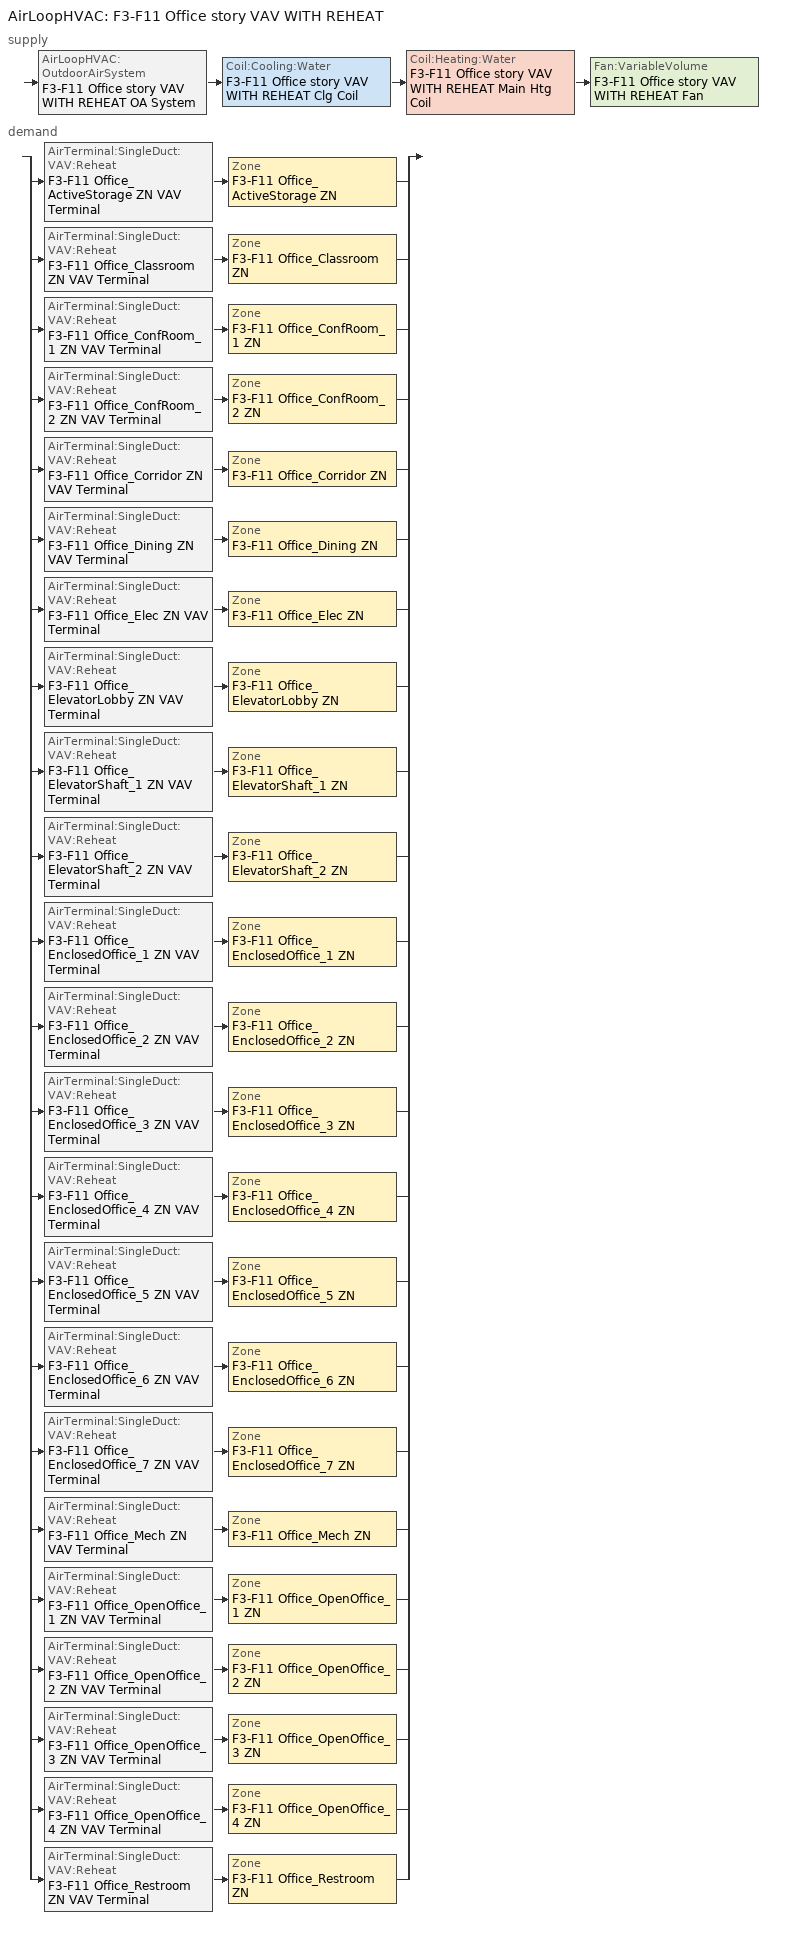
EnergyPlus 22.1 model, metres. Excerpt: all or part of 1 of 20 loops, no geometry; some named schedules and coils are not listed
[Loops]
AirLoopHVAC 'F3-F11 Office story VAV WITH REHEAT'
 supply: AirLoopHVAC:OutdoorAirSystem 'F3-F11 Office story VAV WITH REHEAT OA System' > Coil:Cooling:Water 'F3-F11 Office story VAV WITH REHEAT Clg Coil' > Coil:Heating:Water 'F3-F11 Office story VAV WITH REHEAT Main Htg Coil' > Fan:VariableVolume 'F3-F11 Office story VAV WITH REHEAT Fan'
 demand: split
  | AirTerminal:SingleDuct:VAV:Reheat 'F3-F11 Office_ActiveStorage ZN VAV Terminal' > Zone 'F3-F11 Office_ActiveStorage ZN'
  | AirTerminal:SingleDuct:VAV:Reheat 'F3-F11 Office_Classroom ZN VAV Terminal' > Zone 'F3-F11 Office_Classroom ZN'
  | AirTerminal:SingleDuct:VAV:Reheat 'F3-F11 Office_ConfRoom_1 ZN VAV Terminal' > Zone 'F3-F11 Office_ConfRoom_1 ZN'
  | AirTerminal:SingleDuct:VAV:Reheat 'F3-F11 Office_ConfRoom_2 ZN VAV Terminal' > Zone 'F3-F11 Office_ConfRoom_2 ZN'
  | AirTerminal:SingleDuct:VAV:Reheat 'F3-F11 Office_Corridor ZN VAV Terminal' > Zone 'F3-F11 Office_Corridor ZN'
  | AirTerminal:SingleDuct:VAV:Reheat 'F3-F11 Office_Dining ZN VAV Terminal' > Zone 'F3-F11 Office_Dining ZN'
  | AirTerminal:SingleDuct:VAV:Reheat 'F3-F11 Office_Elec ZN VAV Terminal' > Zone 'F3-F11 Office_Elec ZN'
  | AirTerminal:SingleDuct:VAV:Reheat 'F3-F11 Office_ElevatorLobby ZN VAV Terminal' > Zone 'F3-F11 Office_ElevatorLobby ZN'
  | AirTerminal:SingleDuct:VAV:Reheat 'F3-F11 Office_ElevatorShaft_1 ZN VAV Terminal' > Zone 'F3-F11 Office_ElevatorShaft_1 ZN'
  | AirTerminal:SingleDuct:VAV:Reheat 'F3-F11 Office_ElevatorShaft_2 ZN VAV Terminal' > Zone 'F3-F11 Office_ElevatorShaft_2 ZN'
  | AirTerminal:SingleDuct:VAV:Reheat 'F3-F11 Office_EnclosedOffice_1 ZN VAV Terminal' > Zone 'F3-F11 Office_EnclosedOffice_1 ZN'
  | AirTerminal:SingleDuct:VAV:Reheat 'F3-F11 Office_EnclosedOffice_2 ZN VAV Terminal' > Zone 'F3-F11 Office_EnclosedOffice_2 ZN'
  | AirTerminal:SingleDuct:VAV:Reheat 'F3-F11 Office_EnclosedOffice_3 ZN VAV Terminal' > Zone 'F3-F11 Office_EnclosedOffice_3 ZN'
  | AirTerminal:SingleDuct:VAV:Reheat 'F3-F11 Office_EnclosedOffice_4 ZN VAV Terminal' > Zone 'F3-F11 Office_EnclosedOffice_4 ZN'
  | AirTerminal:SingleDuct:VAV:Reheat 'F3-F11 Office_EnclosedOffice_5 ZN VAV Terminal' > Zone 'F3-F11 Office_EnclosedOffice_5 ZN'
  | AirTerminal:SingleDuct:VAV:Reheat 'F3-F11 Office_EnclosedOffice_6 ZN VAV Terminal' > Zone 'F3-F11 Office_EnclosedOffice_6 ZN'
  | AirTerminal:SingleDuct:VAV:Reheat 'F3-F11 Office_EnclosedOffice_7 ZN VAV Terminal' > Zone 'F3-F11 Office_EnclosedOffice_7 ZN'
  | AirTerminal:SingleDuct:VAV:Reheat 'F3-F11 Office_Mech ZN VAV Terminal' > Zone 'F3-F11 Office_Mech ZN'
  | AirTerminal:SingleDuct:VAV:Reheat 'F3-F11 Office_OpenOffice_1 ZN VAV Terminal' > Zone 'F3-F11 Office_OpenOffice_1 ZN'
  | AirTerminal:SingleDuct:VAV:Reheat 'F3-F11 Office_OpenOffice_2 ZN VAV Terminal' > Zone 'F3-F11 Office_OpenOffice_2 ZN'
  | AirTerminal:SingleDuct:VAV:Reheat 'F3-F11 Office_OpenOffice_3 ZN VAV Terminal' > Zone 'F3-F11 Office_OpenOffice_3 ZN'
  | AirTerminal:SingleDuct:VAV:Reheat 'F3-F11 Office_OpenOffice_4 ZN VAV Terminal' > Zone 'F3-F11 Office_OpenOffice_4 ZN'
  | AirTerminal:SingleDuct:VAV:Reheat 'F3-F11 Office_Restroom ZN VAV Terminal' > Zone 'F3-F11 Office_Restroom ZN'
[ZoneControl:Thermostat] Temperature Difference Between Cutout And Setpoint {deltaC}=0
Name | Zone or ZoneList | Control Type Schedule | Control 1
F3-F11 Office_ActiveStorage ZN Thermostat | F3-F11 Office_ActiveStorage ZN | F3-F11 Office_ActiveStorage ZN Thermostat Schedule | Storage Thermostat 2
F3-F11 Office_Classroom ZN Thermostat | F3-F11 Office_Classroom ZN | F3-F11 Office_Classroom ZN Thermostat Schedule | Classroom Thermostat 2
F3-F11 Office_ConfRoom_1 ZN Thermostat | F3-F11 Office_ConfRoom_1 ZN | F3-F11 Office_ConfRoom_1 ZN Thermostat Schedule | Conference Thermostat 3
F3-F11 Office_ConfRoom_2 ZN Thermostat | F3-F11 Office_ConfRoom_2 ZN | F3-F11 Office_ConfRoom_2 ZN Thermostat Schedule | Conference Thermostat 4
F3-F11 Office_Corridor ZN Thermostat | F3-F11 Office_Corridor ZN | F3-F11 Office_Corridor ZN Thermostat Schedule | Corridor Thermostat 3
F3-F11 Office_Dining ZN Thermostat | F3-F11 Office_Dining ZN | F3-F11 Office_Dining ZN Thermostat Schedule | Dining Thermostat 2
F3-F11 Office_Elec ZN Thermostat | F3-F11 Office_Elec ZN | F3-F11 Office_Elec ZN Thermostat Schedule | Elec/MechRoom Thermostat 13
F3-F11 Office_ElevatorLobby ZN Thermostat | F3-F11 Office_ElevatorLobby ZN | F3-F11 Office_ElevatorLobby ZN Thermostat Schedule | Elevator Lobby Thermostat 7
F3-F11 Office_EnclosedOffice_1 ZN Thermostat | F3-F11 Office_EnclosedOffice_1 ZN | F3-F11 Office_EnclosedOffice_1 ZN Thermostat Schedule | ClosedOffice Thermostat 8
F3-F11 Office_EnclosedOffice_2 ZN Thermostat | F3-F11 Office_EnclosedOffice_2 ZN | F3-F11 Office_EnclosedOffice_2 ZN Thermostat Schedule | ClosedOffice Thermostat 9
F3-F11 Office_EnclosedOffice_3 ZN Thermostat | F3-F11 Office_EnclosedOffice_3 ZN | F3-F11 Office_EnclosedOffice_3 ZN Thermostat Schedule | ClosedOffice Thermostat 10
F3-F11 Office_EnclosedOffice_4 ZN Thermostat | F3-F11 Office_EnclosedOffice_4 ZN | F3-F11 Office_EnclosedOffice_4 ZN Thermostat Schedule | ClosedOffice Thermostat 11
F3-F11 Office_EnclosedOffice_5 ZN Thermostat | F3-F11 Office_EnclosedOffice_5 ZN | F3-F11 Office_EnclosedOffice_5 ZN Thermostat Schedule | ClosedOffice Thermostat 12
F3-F11 Office_EnclosedOffice_6 ZN Thermostat | F3-F11 Office_EnclosedOffice_6 ZN | F3-F11 Office_EnclosedOffice_6 ZN Thermostat Schedule | ClosedOffice Thermostat 13
F3-F11 Office_EnclosedOffice_7 ZN Thermostat | F3-F11 Office_EnclosedOffice_7 ZN | F3-F11 Office_EnclosedOffice_7 ZN Thermostat Schedule | ClosedOffice Thermostat 14
F3-F11 Office_Mech ZN Thermostat | F3-F11 Office_Mech ZN | F3-F11 Office_Mech ZN Thermostat Schedule | Elec/MechRoom Thermostat 14
F3-F11 Office_OpenOffice_1 ZN Thermostat | F3-F11 Office_OpenOffice_1 ZN | F3-F11 Office_OpenOffice_1 ZN Thermostat Schedule | OpenOffice Thermostat 6
F3-F11 Office_OpenOffice_2 ZN Thermostat | F3-F11 Office_OpenOffice_2 ZN | F3-F11 Office_OpenOffice_2 ZN Thermostat Schedule | OpenOffice Thermostat 7
F3-F11 Office_OpenOffice_3 ZN Thermostat | F3-F11 Office_OpenOffice_3 ZN | F3-F11 Office_OpenOffice_3 ZN Thermostat Schedule | OpenOffice Thermostat 8
F3-F11 Office_OpenOffice_4 ZN Thermostat | F3-F11 Office_OpenOffice_4 ZN | F3-F11 Office_OpenOffice_4 ZN Thermostat Schedule | OpenOffice Thermostat 9
F3-F11 Office_Restroom ZN Thermostat | F3-F11 Office_Restroom ZN | F3-F11 Office_Restroom ZN Thermostat Schedule | Restroom Thermostat 2
[ThermostatSetpoint:DualSetpoint]
Name | Heating Setpoint Temperature Schedule | Cooling Setpoint Temperature Schedule
Storage Thermostat 2; Classroom Thermostat 2; Corridor Thermostat 3; Dining Thermostat 2; Elec/MechRoom Thermostat 13; Elevator Lobby Thermostat 7; Elec/MechRoom Thermostat 14; Restroom Thermostat 2 | OfficeLarge HTGSETP_SCH_YES_OPTIMUM | OfficeLarge CLGSETP_SCH_NO_SETBACK
Conference Thermostat 3; Conference Thermostat 4; ClosedOffice Thermostat 8; ClosedOffice Thermostat 9; ClosedOffice Thermostat 10; ClosedOffice Thermostat 11; ClosedOffice Thermostat 12; ClosedOffice Thermostat 13; ClosedOffice Thermostat 14; OpenOffice Thermostat 6; OpenOffice Thermostat 7; OpenOffice Thermostat 8; OpenOffice Thermostat 9 | OfficeLarge HTGSETP_SCH_YES_OPTIMUM - occupant standby mode | OfficeLarge CLGSETP_SCH_NO_SETBACK - occupant standby mode
[AirTerminal:SingleDuct:VAV:Reheat] Availability Schedule=Always On Discrete; Maximum Air Flow Rate {m3/s}=Autosize; Fixed Minimum Air Flow Rate {m3/s}=0; Maximum Hot Water or Steam Flow Rate {m3/s}=Autosize; Minimum Hot Water or Steam Flow Rate {m3/s}=0; Convergence Tolerance=0.001; Damper Heating Action=ReverseWithLimits; Maximum Flow per Zone Floor Area During Reheat {m3/s-m2}=Autocalculate; Maximum Flow Fraction During Reheat=0.5; Maximum Reheat Air Temperature {C}=40
Name | Zone Minimum Air Flow Input Method | Constant Minimum Air Flow Fraction | Reheat Coil | Minimum Air Flow Fraction Schedule
F3-F11 Office_ActiveStorage ZN VAV Terminal | Constant | 0.647 | F3-F11 Office_ActiveStorage ZN Reheat Coil
F3-F11 Office_Classroom ZN VAV Terminal | Constant | 0.543 | F3-F11 Office_Classroom ZN Reheat Coil
F3-F11 Office_ConfRoom_1 ZN VAV Terminal | Scheduled | 0 | F3-F11 Office_ConfRoom_1 ZN Reheat Coil | F3-F11 Office_ConfRoom_1 ZN VAV Terminal - MDP - adjusted
F3-F11 Office_ConfRoom_2 ZN VAV Terminal | Scheduled | 0 | F3-F11 Office_ConfRoom_2 ZN Reheat Coil | F3-F11 Office_ConfRoom_2 ZN VAV Terminal - MDP - adjusted
F3-F11 Office_Corridor ZN VAV Terminal | Constant | 0.219 | F3-F11 Office_Corridor ZN Reheat Coil
F3-F11 Office_Dining ZN VAV Terminal | Constant | 0.312 | F3-F11 Office_Dining ZN Reheat Coil
F3-F11 Office_Elec ZN VAV Terminal | Constant | 0.648 | F3-F11 Office_Elec ZN Reheat Coil
F3-F11 Office_ElevatorLobby ZN VAV Terminal | Constant | 0.404 | F3-F11 Office_ElevatorLobby ZN Reheat Coil
F3-F11 Office_ElevatorShaft_1 ZN VAV Terminal | Constant | 0.01 | F3-F11 Office_ElevatorShaft_1 ZN Reheat Coil
F3-F11 Office_ElevatorShaft_2 ZN VAV Terminal | Constant | 0.01 | F3-F11 Office_ElevatorShaft_2 ZN Reheat Coil
F3-F11 Office_EnclosedOffice_1 ZN VAV Terminal | Scheduled | 0 | F3-F11 Office_EnclosedOffice_1 ZN Reheat Coil | F3-F11 Office_EnclosedOffice_1 ZN VAV Terminal - MDP - adjusted
F3-F11 Office_EnclosedOffice_2 ZN VAV Terminal | Scheduled | 0 | F3-F11 Office_EnclosedOffice_2 ZN Reheat Coil | F3-F11 Office_EnclosedOffice_2 ZN VAV Terminal - MDP - adjusted
F3-F11 Office_EnclosedOffice_3 ZN VAV Terminal | Scheduled | 0 | F3-F11 Office_EnclosedOffice_3 ZN Reheat Coil | F3-F11 Office_EnclosedOffice_3 ZN VAV Terminal - MDP - adjusted
F3-F11 Office_EnclosedOffice_4 ZN VAV Terminal | Scheduled | 0 | F3-F11 Office_EnclosedOffice_4 ZN Reheat Coil | F3-F11 Office_EnclosedOffice_4 ZN VAV Terminal - MDP - adjusted
F3-F11 Office_EnclosedOffice_5 ZN VAV Terminal | Scheduled | 0 | F3-F11 Office_EnclosedOffice_5 ZN Reheat Coil | F3-F11 Office_EnclosedOffice_5 ZN VAV Terminal - MDP - adjusted
F3-F11 Office_EnclosedOffice_6 ZN VAV Terminal | Scheduled | 0 | F3-F11 Office_EnclosedOffice_6 ZN Reheat Coil | F3-F11 Office_EnclosedOffice_6 ZN VAV Terminal - MDP - adjusted
F3-F11 Office_EnclosedOffice_7 ZN VAV Terminal | Scheduled | 0 | F3-F11 Office_EnclosedOffice_7 ZN Reheat Coil | F3-F11 Office_EnclosedOffice_7 ZN VAV Terminal - MDP - adjusted
F3-F11 Office_Mech ZN VAV Terminal | Constant | 0.655 | F3-F11 Office_Mech ZN Reheat Coil
F3-F11 Office_OpenOffice_1 ZN VAV Terminal | Scheduled | 0 | F3-F11 Office_OpenOffice_1 ZN Reheat Coil | F3-F11 Office_OpenOffice_1 ZN VAV Terminal - MDP - adjusted
F3-F11 Office_OpenOffice_2 ZN VAV Terminal | Scheduled | 0 | F3-F11 Office_OpenOffice_2 ZN Reheat Coil | F3-F11 Office_OpenOffice_2 ZN VAV Terminal - MDP - adjusted
F3-F11 Office_OpenOffice_3 ZN VAV Terminal | Scheduled | 0 | F3-F11 Office_OpenOffice_3 ZN Reheat Coil | F3-F11 Office_OpenOffice_3 ZN VAV Terminal - MDP - adjusted
F3-F11 Office_OpenOffice_4 ZN VAV Terminal | Scheduled | 0 | F3-F11 Office_OpenOffice_4 ZN Reheat Coil | F3-F11 Office_OpenOffice_4 ZN VAV Terminal - MDP - adjusted
F3-F11 Office_Restroom ZN VAV Terminal | Constant | 0.215 | F3-F11 Office_Restroom ZN Reheat Coil
[Coil:Heating:Water]
F3-F11 Office story VAV WITH REHEAT Main Htg Coil: Availability Schedule=Always On Discrete; U-Factor Times Area Value {W/K}=Autosize; Maximum Water Flow Rate {m3/s}=Autosize; Performance Input Method=UFactorTimesAreaAndDesignWaterFlowRate; Rated Capacity {W}=Autosize; Rated Inlet Water Temperature {C}=82.2222; Rated Inlet Air Temperature {C}=7.22222; Rated Outlet Water Temperature {C}=71.1111; Rated Outlet Air Temperature {C}=12.7778; Rated Ratio for Air and Water Convection=0.5
[Zone equipment]
F3-F11 Office_ActiveStorage ZN: F3-F11 Office_ActiveStorage ZN VAV Terminal
F3-F11 Office_Classroom ZN: F3-F11 Office_Classroom ZN VAV Terminal
F3-F11 Office_ConfRoom_1 ZN: F3-F11 Office_ConfRoom_1 ZN VAV Terminal
F3-F11 Office_ConfRoom_2 ZN: F3-F11 Office_ConfRoom_2 ZN VAV Terminal
F3-F11 Office_Corridor ZN: F3-F11 Office_Corridor ZN VAV Terminal
F3-F11 Office_Dining ZN: F3-F11 Office_Dining ZN VAV Terminal
F3-F11 Office_Elec ZN: F3-F11 Office_Elec ZN VAV Terminal
F3-F11 Office_ElevatorLobby ZN: F3-F11 Office_ElevatorLobby ZN VAV Terminal
F3-F11 Office_ElevatorShaft_1 ZN: F3-F11 Office_ElevatorShaft_1 ZN VAV Terminal
F3-F11 Office_ElevatorShaft_2 ZN: F3-F11 Office_ElevatorShaft_2 ZN VAV Terminal
F3-F11 Office_EnclosedOffice_1 ZN: F3-F11 Office_EnclosedOffice_1 ZN VAV Terminal
F3-F11 Office_EnclosedOffice_2 ZN: F3-F11 Office_EnclosedOffice_2 ZN VAV Terminal
F3-F11 Office_EnclosedOffice_3 ZN: F3-F11 Office_EnclosedOffice_3 ZN VAV Terminal
F3-F11 Office_EnclosedOffice_4 ZN: F3-F11 Office_EnclosedOffice_4 ZN VAV Terminal
F3-F11 Office_EnclosedOffice_5 ZN: F3-F11 Office_EnclosedOffice_5 ZN VAV Terminal
F3-F11 Office_EnclosedOffice_6 ZN: F3-F11 Office_EnclosedOffice_6 ZN VAV Terminal
F3-F11 Office_EnclosedOffice_7 ZN: F3-F11 Office_EnclosedOffice_7 ZN VAV Terminal
F3-F11 Office_Mech ZN: F3-F11 Office_Mech ZN VAV Terminal
F3-F11 Office_OpenOffice_1 ZN: F3-F11 Office_OpenOffice_1 ZN VAV Terminal
F3-F11 Office_OpenOffice_2 ZN: F3-F11 Office_OpenOffice_2 ZN VAV Terminal
F3-F11 Office_OpenOffice_3 ZN: F3-F11 Office_OpenOffice_3 ZN VAV Terminal
F3-F11 Office_OpenOffice_4 ZN: F3-F11 Office_OpenOffice_4 ZN VAV Terminal
F3-F11 Office_Restroom ZN: F3-F11 Office_Restroom ZN VAV Terminal
[Sizing:Zone] Zone Cooling Design Supply Air Temperature Input Method=SupplyAirTemperature; Zone Cooling Design Supply Air Temperature {C}=12.7778; Zone Cooling Design Supply Air Temperature Difference {deltaC}=11.11; Zone Heating Design Supply Air Temperature Input Method=SupplyAirTemperature; Zone Heating Design Supply Air Temperature {C}=40; Zone Heating Design Supply Air Temperature Difference {deltaC}=11.11; Zone Cooling Design Supply Air Humidity Ratio {kgWater/kgDryAir}=0.0085; Zone Heating Design Supply Air Humidity Ratio {kgWater/kgDryAir}=0.008; Cooling Design Air Flow Method=DesignDayWithLimit; Cooling Design Air Flow Rate {m3/s}=0; Cooling Minimum Air Flow per Zone Floor Area {m3/s-m2}=0.000762; Cooling Minimum Air Flow {m3/s}=0; Cooling Minimum Air Flow Fraction=0; Heating Design Air Flow Method=DesignDay; Heating Design Air Flow Rate {m3/s}=0; Heating Maximum Air Flow per Zone Floor Area {m3/s-m2}=0.002032; Heating Maximum Air Flow {m3/s}=0.141576; Heating Maximum Air Flow Fraction=1; Account for Dedicated Outdoor Air System=No
Name | Design Specification Outdoor Air Object | Design Specification Zone Air Distribution Object
F3-F11 Office_ActiveStorage ZN | Storage Ventilation | F3-F11 Office_ActiveStorage ZN Design Spec Zone Air Dist
F3-F11 Office_Classroom ZN | Classroom Ventilation | F3-F11 Office_Classroom ZN Design Spec Zone Air Dist
F3-F11 Office_ConfRoom_1 ZN | Conference Ventilation | F3-F11 Office_ConfRoom_1 ZN Design Spec Zone Air Dist
F3-F11 Office_ConfRoom_2 ZN | Conference Ventilation | F3-F11 Office_ConfRoom_2 ZN Design Spec Zone Air Dist
F3-F11 Office_Corridor ZN | Corridor Ventilation | F3-F11 Office_Corridor ZN Design Spec Zone Air Dist
F3-F11 Office_Dining ZN | Dining Ventilation | F3-F11 Office_Dining ZN Design Spec Zone Air Dist
F3-F11 Office_Elec ZN | Elec/MechRoom Ventilation | F3-F11 Office_Elec ZN Design Spec Zone Air Dist
F3-F11 Office_ElevatorLobby ZN | Elevator Lobby Ventilation | F3-F11 Office_ElevatorLobby ZN Design Spec Zone Air Dist
F3-F11 Office_ElevatorShaft_1 ZN | Elevator Shaft Ventilation | F3-F11 Office_ElevatorShaft_1 ZN Design Spec Zone Air Dist
F3-F11 Office_ElevatorShaft_2 ZN | Elevator Shaft Ventilation | F3-F11 Office_ElevatorShaft_2 ZN Design Spec Zone Air Dist
F3-F11 Office_EnclosedOffice_1 ZN | ClosedOffice Ventilation | F3-F11 Office_EnclosedOffice_1 ZN Design Spec Zone Air Dist
F3-F11 Office_EnclosedOffice_2 ZN | ClosedOffice Ventilation | F3-F11 Office_EnclosedOffice_2 ZN Design Spec Zone Air Dist
F3-F11 Office_EnclosedOffice_3 ZN | ClosedOffice Ventilation | F3-F11 Office_EnclosedOffice_3 ZN Design Spec Zone Air Dist
F3-F11 Office_EnclosedOffice_4 ZN | ClosedOffice Ventilation | F3-F11 Office_EnclosedOffice_4 ZN Design Spec Zone Air Dist
F3-F11 Office_EnclosedOffice_5 ZN | ClosedOffice Ventilation | F3-F11 Office_EnclosedOffice_5 ZN Design Spec Zone Air Dist
F3-F11 Office_EnclosedOffice_6 ZN | ClosedOffice Ventilation | F3-F11 Office_EnclosedOffice_6 ZN Design Spec Zone Air Dist
F3-F11 Office_EnclosedOffice_7 ZN | ClosedOffice Ventilation | F3-F11 Office_EnclosedOffice_7 ZN Design Spec Zone Air Dist
F3-F11 Office_Mech ZN | Elec/MechRoom Ventilation | F3-F11 Office_Mech ZN Design Spec Zone Air Dist
F3-F11 Office_OpenOffice_1 ZN | OpenOffice Ventilation | F3-F11 Office_OpenOffice_1 ZN Design Spec Zone Air Dist
F3-F11 Office_OpenOffice_2 ZN | OpenOffice Ventilation | F3-F11 Office_OpenOffice_2 ZN Design Spec Zone Air Dist
F3-F11 Office_OpenOffice_3 ZN | OpenOffice Ventilation | F3-F11 Office_OpenOffice_3 ZN Design Spec Zone Air Dist
F3-F11 Office_OpenOffice_4 ZN | OpenOffice Ventilation | F3-F11 Office_OpenOffice_4 ZN Design Spec Zone Air Dist
F3-F11 Office_Restroom ZN | Restroom Ventilation | F3-F11 Office_Restroom ZN Design Spec Zone Air Dist
[DesignSpecification:OutdoorAir] Outdoor Air Method=Sum; Outdoor Air Flow per Zone {m3/s}=0; Outdoor Air Flow Air Changes per Hour {1/hr}=0
Name | Outdoor Air Flow per Person {m3/s-person} | Outdoor Air Flow per Zone Floor Area {m3/s-m2}
Corridor Ventilation; Restroom Ventilation | 0 | 0.0003048
Elec/MechRoom Ventilation; Storage Ventilation | 0 | 0.0006096
Elevator Lobby Ventilation; OpenOffice Ventilation; Conference Ventilation; Dining Ventilation; ClosedOffice Ventilation | 0.00235974 | 0.0003048
Elevator Shaft Ventilation | 0 | 0
Classroom Ventilation | 0.00471947 | 0.0006096
[DesignSpecification:ZoneAirDistribution] Minimum Zone Ventilation Efficiency=0.6
F3-F11 Office_ActiveStorage ZN Design Spec Zone Air Dist; F3-F11 Office_Classroom ZN Design Spec Zone Air Dist; F3-F11 Office_ConfRoom_1 ZN Design Spec Zone Air Dist; F3-F11 Office_ConfRoom_2 ZN Design Spec Zone Air Dist; F3-F11 Office_Corridor ZN Design Spec Zone Air Dist; F3-F11 Office_Dining ZN Design Spec Zone Air Dist; F3-F11 Office_Elec ZN Design Spec Zone Air Dist; F3-F11 Office_ElevatorLobby ZN Design Spec Zone Air Dist; F3-F11 Office_ElevatorShaft_1 ZN Design Spec Zone Air Dist; F3-F11 Office_ElevatorShaft_2 ZN Design Spec Zone Air Dist; F3-F11 Office_EnclosedOffice_1 ZN Design Spec Zone Air Dist; F3-F11 Office_EnclosedOffice_2 ZN Design Spec Zone Air Dist; F3-F11 Office_EnclosedOffice_3 ZN Design Spec Zone Air Dist; F3-F11 Office_EnclosedOffice_4 ZN Design Spec Zone Air Dist; F3-F11 Office_EnclosedOffice_5 ZN Design Spec Zone Air Dist; F3-F11 Office_EnclosedOffice_6 ZN Design Spec Zone Air Dist; F3-F11 Office_EnclosedOffice_7 ZN Design Spec Zone Air Dist; F3-F11 Office_Mech ZN Design Spec Zone Air Dist; F3-F11 Office_OpenOffice_1 ZN Design Spec Zone Air Dist; F3-F11 Office_OpenOffice_2 ZN Design Spec Zone Air Dist; F3-F11 Office_OpenOffice_3 ZN Design Spec Zone Air Dist; F3-F11 Office_OpenOffice_4 ZN Design Spec Zone Air Dist; F3-F11 Office_Restroom ZN Design Spec Zone Air Dist
[Coil:Cooling:Water]
F3-F11 Office story VAV WITH REHEAT Clg Coil: Availability Schedule=Always On Discrete; Design Water Flow Rate {m3/s}=Autosize; Design Air Flow Rate {m3/s}=Autosize; Design Inlet Water Temperature {C}=Autosize; Design Inlet Air Temperature {C}=Autosize; Design Outlet Air Temperature {C}=Autosize; Design Inlet Air Humidity Ratio {kgWater/kgDryAir}=Autosize; Design Outlet Air Humidity Ratio {kgWater/kgDryAir}=Autosize; Type of Analysis=SimpleAnalysis; Heat Exchanger Configuration=CrossFlow
[AirLoopHVAC]
F3-F11 Office story VAV WITH REHEAT: Design Supply Air Flow Rate {m3/s}=AutoSize; Design Return Air Flow Fraction of Supply Air Flow=1
[Sizing:System]
F3-F11 Office story VAV WITH REHEAT: Type of Load to Size On=Sensible; Design Outdoor Air Flow Rate {m3/s}=9.7096; Central Heating Maximum System Air Flow Ratio=0.3; Preheat Design Temperature {C}=7.22222; Preheat Design Humidity Ratio {kgWater/kgDryAir}=0.008; Precool Design Temperature {C}=12.7778; Precool Design Humidity Ratio {kgWater/kgDryAir}=0.008; Central Cooling Design Supply Air Temperature {C}=12.7778; Central Heating Design Supply Air Temperature {C}=12.7778; Type of Zone Sum to Use=Coincident; 100% Outdoor Air in Cooling=No; 100% Outdoor Air in Heating=No; Central Cooling Design Supply Air Humidity Ratio {kgWater/kgDryAir}=0.0085; Central Heating Design Supply Air Humidity Ratio {kgWater/kgDryAir}=0.008; Cooling Supply Air Flow Rate Method=DesignDay; Cooling Supply Air Flow Rate {m3/s}=0; Cooling Supply Air Flow Rate Per Floor Area {m3/s-m2}=0.00996765; Cooling Fraction of Autosized Cooling Supply Air Flow Rate=1; Cooling Supply Air Flow Rate Per Unit Cooling Capacity {m3/s-W}=3.94755e-05; Heating Supply Air Flow Rate Method=DesignDay; Heating Supply Air Flow Rate {m3/s}=0; Heating Supply Air Flow Rate Per Floor Area {m3/s-m2}=0.00996765; Heating Fraction of Autosized Heating Supply Air Flow Rate=1; Heating Fraction of Autosized Cooling Supply Air Flow Rate=1; Heating Supply Air Flow Rate Per Unit Heating Capacity {m3/s-W}=3.15882e-05; System Outdoor Air Method=ZoneSum; Zone Maximum Outdoor Air Fraction=1; Cooling Design Capacity Method=CoolingDesignCapacity; Cooling Design Capacity {W}=Autosize; Cooling Design Capacity Per Floor Area {W/m2}=234.7; Fraction of Autosized Cooling Design Capacity=1; Heating Design Capacity Method=HeatingDesignCapacity; Heating Design Capacity {W}=Autosize; Heating Design Capacity Per Floor Area {W/m2}=157; Fraction of Autosized Heating Design Capacity=1; Central Cooling Capacity Control Method=OnOff; Occupant Diversity=Autosize
[Controller:WaterCoil] Control Variable=Temperature; Actuator Variable=Flow; Maximum Actuated Flow {m3/s}=Autosize; Minimum Actuated Flow {m3/s}=0
Name | Action | Controller Convergence Tolerance {deltaC}
F3-F11 Office story VAV WITH REHEAT Clg Coil Controller | Reverse | Autosize
F3-F11 Office story VAV WITH REHEAT Main Htg Coil Controller | Normal | 0.0001
[Controller:OutdoorAir]
F3-F11 Office story VAV WITH REHEAT OA Controller: Minimum Outdoor Air Flow Rate {m3/s}=0; Maximum Outdoor Air Flow Rate {m3/s}=Autosize; Economizer Control Type=DifferentialDryBulb; Economizer Control Action Type=ModulateFlow; Lockout Type=LockoutWithHeating; Minimum Limit Type=FixedMinimum; Minimum Outdoor Air Schedule=OfficeLarge MinOA_MotorizedDamper_Sched; Maximum Fraction of Outdoor Air Schedule=F3-F11 Office story VAV WITH REHEAT_MAX_OA_FRAC; Mechanical Ventilation Controller=F3-F11 Office story VAV WITH REHEAT Vent Controller; High Humidity Control=No; High Humidity Outdoor Air Flow Ratio=1; Control High Indoor Humidity Based on Outdoor Humidity Ratio=Yes; Heat Recovery Bypass Control Type=BypassWhenOAFlowGreaterThanMinimum
[Controller:MechanicalVentilation]
F3-F11 Office story VAV WITH REHEAT Vent Controller: Availability Schedule=OfficeLarge MinOA_MotorizedDamper_Sched; Demand Controlled Ventilation=No; System Outdoor Air Method=Standard62.1VentilationRateProcedureWithLimit; Zone or ZoneList Name 1=F3-F11 Office_ActiveStorage ZN; Design Specification Outdoor Air Object Name 1=Storage Ventilation; Design Specification Zone Air Distribution Object Name 1=F3-F11 Office_ActiveStorage ZN Design Spec Zone Air Dist; Zone or ZoneList Name 2=F3-F11 Office_Classroom ZN; Design Specification Outdoor Air Object Name 2=Classroom Ventilation; Design Specification Zone Air Distribution Object Name 2=F3-F11 Office_Classroom ZN Design Spec Zone Air Dist; Zone or ZoneList Name 3=F3-F11 Office_ConfRoom_1 ZN; Design Specification Outdoor Air Object Name 3=Conference Ventilation; Design Specification Zone Air Distribution Object Name 3=F3-F11 Office_ConfRoom_1 ZN Design Spec Zone Air Dist; Zone or ZoneList Name 4=F3-F11 Office_ConfRoom_2 ZN; Design Specification Outdoor Air Object Name 4=Conference Ventilation; Design Specification Zone Air Distribution Object Name 4=F3-F11 Office_ConfRoom_2 ZN Design Spec Zone Air Dist; Zone or ZoneList Name 5=F3-F11 Office_Corridor ZN; Design Specification Outdoor Air Object Name 5=Corridor Ventilation; Design Specification Zone Air Distribution Object Name 5=F3-F11 Office_Corridor ZN Design Spec Zone Air Dist; Zone or ZoneList Name 6=F3-F11 Office_Dining ZN; Design Specification Outdoor Air Object Name 6=Dining Ventilation; Design Specification Zone Air Distribution Object Name 6=F3-F11 Office_Dining ZN Design Spec Zone Air Dist; Zone or ZoneList Name 7=F3-F11 Office_Elec ZN; Design Specification Outdoor Air Object Name 7=Elec/MechRoom Ventilation; Design Specification Zone Air Distribution Object Name 7=F3-F11 Office_Elec ZN Design Spec Zone Air Dist; Zone or ZoneList Name 8=F3-F11 Office_ElevatorLobby ZN; Design Specification Outdoor Air Object Name 8=Elevator Lobby Ventilation; Design Specification Zone Air Distribution Object Name 8=F3-F11 Office_ElevatorLobby ZN Design Spec Zone Air Dist; Zone or ZoneList Name 9=F3-F11 Office_ElevatorShaft_1 ZN; Design Specification Outdoor Air Object Name 9=Elevator Shaft Ventilation; Design Specification Zone Air Distribution Object Name 9=F3-F11 Office_ElevatorShaft_1 ZN Design Spec Zone Air Dist; Zone or ZoneList Name 10=F3-F11 Office_ElevatorShaft_2 ZN; Design Specification Outdoor Air Object Name 10=Elevator Shaft Ventilation; Design Specification Zone Air Distribution Object Name 10=F3-F11 Office_ElevatorShaft_2 ZN Design Spec Zone Air Dist; Zone or ZoneList Name 11=F3-F11 Office_EnclosedOffice_1 ZN; Design Specification Outdoor Air Object Name 11=ClosedOffice Ventilation; Design Specification Zone Air Distribution Object Name 11=F3-F11 Office_EnclosedOffice_1 ZN Design Spec Zone Air Dist; Zone or ZoneList Name 12=F3-F11 Office_EnclosedOffice_2 ZN; Design Specification Outdoor Air Object Name 12=ClosedOffice Ventilation; Design Specification Zone Air Distribution Object Name 12=F3-F11 Office_EnclosedOffice_2 ZN Design Spec Zone Air Dist; Zone or ZoneList Name 13=F3-F11 Office_EnclosedOffice_3 ZN; Design Specification Outdoor Air Object Name 13=ClosedOffice Ventilation; Design Specification Zone Air Distribution Object Name 13=F3-F11 Office_EnclosedOffice_3 ZN Design Spec Zone Air Dist; Zone or ZoneList Name 14=F3-F11 Office_EnclosedOffice_4 ZN; Design Specification Outdoor Air Object Name 14=ClosedOffice Ventilation; Design Specification Zone Air Distribution Object Name 14=F3-F11 Office_EnclosedOffice_4 ZN Design Spec Zone Air Dist; Zone or ZoneList Name 15=F3-F11 Office_EnclosedOffice_5 ZN; Design Specification Outdoor Air Object Name 15=ClosedOffice Ventilation; Design Specification Zone Air Distribution Object Name 15=F3-F11 Office_EnclosedOffice_5 ZN Design Spec Zone Air Dist; Zone or ZoneList Name 16=F3-F11 Office_EnclosedOffice_6 ZN; Design Specification Outdoor Air Object Name 16=ClosedOffice Ventilation; Design Specification Zone Air Distribution Object Name 16=F3-F11 Office_EnclosedOffice_6 ZN Design Spec Zone Air Dist; Zone or ZoneList Name 17=F3-F11 Office_EnclosedOffice_7 ZN; Design Specification Outdoor Air Object Name 17=ClosedOffice Ventilation; Design Specification Zone Air Distribution Object Name 17=F3-F11 Office_EnclosedOffice_7 ZN Design Spec Zone Air Dist; Zone or ZoneList Name 18=F3-F11 Office_Mech ZN; Design Specification Outdoor Air Object Name 18=Elec/MechRoom Ventilation; Design Specification Zone Air Distribution Object Name 18=F3-F11 Office_Mech ZN Design Spec Zone Air Dist; Zone or ZoneList Name 19=F3-F11 Office_OpenOffice_1 ZN; Design Specification Outdoor Air Object Name 19=OpenOffice Ventilation; Design Specification Zone Air Distribution Object Name 19=F3-F11 Office_OpenOffice_1 ZN Design Spec Zone Air Dist; Zone or ZoneList Name 20=F3-F11 Office_OpenOffice_2 ZN; Design Specification Outdoor Air Object Name 20=OpenOffice Ventilation; Design Specification Zone Air Distribution Object Name 20=F3-F11 Office_OpenOffice_2 ZN Design Spec Zone Air Dist; Zone or ZoneList Name 21=F3-F11 Office_OpenOffice_3 ZN; Design Specification Outdoor Air Object Name 21=OpenOffice Ventilation; Design Specification Zone Air Distribution Object Name 21=F3-F11 Office_OpenOffice_3 ZN Design Spec Zone Air Dist; Zone or ZoneList Name 22=F3-F11 Office_OpenOffice_4 ZN; Design Specification Outdoor Air Object Name 22=OpenOffice Ventilation; Design Specification Zone Air Distribution Object Name 22=F3-F11 Office_OpenOffice_4 ZN Design Spec Zone Air Dist; Zone or ZoneList Name 23=F3-F11 Office_Restroom ZN; Design Specification Outdoor Air Object Name 23=Restroom Ventilation; Design Specification Zone Air Distribution Object Name 23=F3-F11 Office_Restroom ZN Design Spec Zone Air Dist
[HeatExchanger:AirToAir:SensibleAndLatent]
F3-F11 Office story VAV WITH REHEAT ERV: Availability Schedule=Always On Discrete; Nominal Supply Air Flow Rate {m3/s}=Autosize; Sensible Effectiveness at 100% Heating Air Flow=0.7; Latent Effectiveness at 100% Heating Air Flow=0.6; Sensible Effectiveness at 75% Heating Air Flow=0.7; Latent Effectiveness at 75% Heating Air Flow=0.6; Sensible Effectiveness at 100% Cooling Air Flow=0.75; Latent Effectiveness at 100% Cooling Air Flow=0.6; Sensible Effectiveness at 75% Cooling Air Flow=0.75; Latent Effectiveness at 75% Cooling Air Flow=0.6; Nominal Electric Power {W}=8635.75; Supply Air Outlet Temperature Control=Yes; Heat Exchanger Type=Rotary; Frost Control Type=ExhaustOnly; Threshold Temperature {C}=-23.3; Initial Defrost Time Fraction=0.167; Rate of Defrost Time Fraction Increase {1/K}=1.44; Economizer Lockout=Yes
[SetpointManager:OutdoorAirPretreat]
Setpoint Manager Outdoor Air Pretreat 6: Control Variable=Temperature; Minimum Setpoint Temperature {C}=-99; Maximum Setpoint Temperature {C}=99; Minimum Setpoint Humidity Ratio {kgWater/kgDryAir}=1e-05; Maximum Setpoint Humidity Ratio {kgWater/kgDryAir}=1; Setpoint Node or NodeList=F3-F11 Office story VAV WITH REHEAT ERV Primary Outlet Air Node
[SetpointManager:MixedAir] Control Variable=Temperature
Name | Setpoint Node or NodeList
F3-F11 Office story VAV WITH REHEAT Mixed Air Node OS Default SPM | F3-F11 Office story VAV WITH REHEAT Mixed Air Node
F3-F11 Office story VAV WITH REHEAT Clg Coil Outlet Air Node OS Default SPM | F3-F11 Office story VAV WITH REHEAT Clg Coil Outlet Air Node
F3-F11 Office story VAV WITH REHEAT Main Htg Coil Outlet Air Node OS Default SPM | F3-F11 Office story VAV WITH REHEAT Main Htg Coil Outlet Air Node
[Fan:VariableVolume]
F3-F11 Office story VAV WITH REHEAT Fan: Availability Schedule=OfficeLarge HVACOperationSchd; Fan Total Efficiency=0.6227; Pressure Rise {Pa}=1389.92; Maximum Flow Rate {m3/s}=AutoSize; Fan Power Minimum Flow Rate Input Method=Fraction; Fan Power Minimum Flow Fraction=0.25; Fan Power Minimum Air Flow Rate {m3/s}=0; Motor Efficiency=0.958; Motor In Airstream Fraction=1; Fan Power Coefficient 1=0.04076; Fan Power Coefficient 2=0.0881; Fan Power Coefficient 3=-0.0729; Fan Power Coefficient 4=0.9437; Fan Power Coefficient 5=0
[SetpointManager:Warmest]
F3-F11 Office story VAV WITH REHEAT SAT Warmest Reset: Control Variable=Temperature; HVAC Air Loop=F3-F11 Office story VAV WITH REHEAT; Minimum Setpoint Temperature {C}=12.7778; Maximum Setpoint Temperature {C}=15.5556; Strategy=MaximumTemperature; Setpoint Node or NodeList=F3-F11 Office story VAV WITH REHEAT Supply Outlet Node
[Schedule:Day:Interval]
F3-F11 Office_ConfRoom_1 ZN VAV Terminal - MDP Default 1: No, 12:00, 0.231, 13:00, 0.1, 24:00, 0.231
F3-F11 Office_ConfRoom_2 ZN VAV Terminal - MDP Default 1: No, 12:00, 0.351, 13:00, 0.1, 24:00, 0.351
F3-F11 Office_EnclosedOffice_1 ZN VAV Terminal - MDP Default 1: No, 12:00, 0.293, 13:00, 0.1, 24:00, 0.293
F3-F11 Office_EnclosedOffice_2 ZN VAV Terminal - MDP Default 1: No, 12:00, 0.291, 13:00, 0.1, 24:00, 0.291
F3-F11 Office_EnclosedOffice_3 ZN VAV Terminal - MDP Default 1: No, 12:00, 0.285, 13:00, 0.1, 24:00, 0.285
F3-F11 Office_EnclosedOffice_4 ZN VAV Terminal - MDP Default 1: No, 12:00, 0.06, 13:00, 0.1, 24:00, 0.06
F3-F11 Office_EnclosedOffice_5 ZN VAV Terminal - MDP Default 1: No, 12:00, 0.069, 13:00, 0.1, 24:00, 0.069
F3-F11 Office_EnclosedOffice_6 ZN VAV Terminal - MDP Default 1: No, 12:00, 0.046, 13:00, 0.1, 24:00, 0.046
F3-F11 Office_EnclosedOffice_7 ZN VAV Terminal - MDP Default 1: No, 12:00, 0.083, 13:00, 0.1, 24:00, 0.083
F3-F11 Office_OpenOffice_1 ZN VAV Terminal - MDP Default 1: No, 12:00, 0.116, 13:00, 0.1, 24:00, 0.116
F3-F11 Office_OpenOffice_2 ZN VAV Terminal - MDP Default 1: No, 12:00, 0.176, 13:00, 0.1, 24:00, 0.176
F3-F11 Office_OpenOffice_3 ZN VAV Terminal - MDP Default 1: No, 12:00, 0.12, 13:00, 0.1, 24:00, 0.12
F3-F11 Office_OpenOffice_4 ZN VAV Terminal - MDP Default 1: No, 12:00, 0.245, 13:00, 0.1, 24:00, 0.245
[Schedule:Week:Daily]
F3-F11 Office_ConfRoom_1 ZN VAV Terminal - MDP - adjusted Week Rule - Jan1-Dec31: F3-F11 Office_ConfRoom_1 ZN VAV Terminal - MDP Default 1, F3-F11 Office_ConfRoom_1 ZN VAV Terminal - MDP Default 1, F3-F11 Office_ConfRoom_1 ZN VAV Terminal - MDP Default 1, F3-F11 Office_ConfRoom_1 ZN VAV Terminal - MDP Default 1, F3-F11 Office_ConfRoom_1 ZN VAV Terminal - MDP Default 1, F3-F11 Office_ConfRoom_1 ZN VAV Terminal - MDP Default 1, F3-F11 Office_ConfRoom_1 ZN VAV Terminal - MDP Default 1, F3-F11 Office_ConfRoom_1 ZN VAV Terminal - MDP Default 1, F3-F11 Office_ConfRoom_1 ZN VAV Terminal - MDP Default 1, F3-F11 Office_ConfRoom_1 ZN VAV Terminal - MDP Default 1, F3-F11 Office_ConfRoom_1 ZN VAV Terminal - MDP Default 1, F3-F11 Office_ConfRoom_1 ZN VAV Terminal - MDP Default 1
F3-F11 Office_ConfRoom_2 ZN VAV Terminal - MDP - adjusted Week Rule - Jan1-Dec31: F3-F11 Office_ConfRoom_2 ZN VAV Terminal - MDP Default 1, F3-F11 Office_ConfRoom_2 ZN VAV Terminal - MDP Default 1, F3-F11 Office_ConfRoom_2 ZN VAV Terminal - MDP Default 1, F3-F11 Office_ConfRoom_2 ZN VAV Terminal - MDP Default 1, F3-F11 Office_ConfRoom_2 ZN VAV Terminal - MDP Default 1, F3-F11 Office_ConfRoom_2 ZN VAV Terminal - MDP Default 1, F3-F11 Office_ConfRoom_2 ZN VAV Terminal - MDP Default 1, F3-F11 Office_ConfRoom_2 ZN VAV Terminal - MDP Default 1, F3-F11 Office_ConfRoom_2 ZN VAV Terminal - MDP Default 1, F3-F11 Office_ConfRoom_2 ZN VAV Terminal - MDP Default 1, F3-F11 Office_ConfRoom_2 ZN VAV Terminal - MDP Default 1, F3-F11 Office_ConfRoom_2 ZN VAV Terminal - MDP Default 1
F3-F11 Office_EnclosedOffice_1 ZN VAV Terminal - MDP - adjusted Week Rule - Jan1-Dec31: F3-F11 Office_EnclosedOffice_1 ZN VAV Terminal - MDP Default 1, F3-F11 Office_EnclosedOffice_1 ZN VAV Terminal - MDP Default 1, F3-F11 Office_EnclosedOffice_1 ZN VAV Terminal - MDP Default 1, F3-F11 Office_EnclosedOffice_1 ZN VAV Terminal - MDP Default 1, F3-F11 Office_EnclosedOffice_1 ZN VAV Terminal - MDP Default 1, F3-F11 Office_EnclosedOffice_1 ZN VAV Terminal - MDP Default 1, F3-F11 Office_EnclosedOffice_1 ZN VAV Terminal - MDP Default 1, F3-F11 Office_EnclosedOffice_1 ZN VAV Terminal - MDP Default 1, F3-F11 Office_EnclosedOffice_1 ZN VAV Terminal - MDP Default 1, F3-F11 Office_EnclosedOffice_1 ZN VAV Terminal - MDP Default 1, F3-F11 Office_EnclosedOffice_1 ZN VAV Terminal - MDP Default 1, F3-F11 Office_EnclosedOffice_1 ZN VAV Terminal - MDP Default 1
F3-F11 Office_EnclosedOffice_2 ZN VAV Terminal - MDP - adjusted Week Rule - Jan1-Dec31: F3-F11 Office_EnclosedOffice_2 ZN VAV Terminal - MDP Default 1, F3-F11 Office_EnclosedOffice_2 ZN VAV Terminal - MDP Default 1, F3-F11 Office_EnclosedOffice_2 ZN VAV Terminal - MDP Default 1, F3-F11 Office_EnclosedOffice_2 ZN VAV Terminal - MDP Default 1, F3-F11 Office_EnclosedOffice_2 ZN VAV Terminal - MDP Default 1, F3-F11 Office_EnclosedOffice_2 ZN VAV Terminal - MDP Default 1, F3-F11 Office_EnclosedOffice_2 ZN VAV Terminal - MDP Default 1, F3-F11 Office_EnclosedOffice_2 ZN VAV Terminal - MDP Default 1, F3-F11 Office_EnclosedOffice_2 ZN VAV Terminal - MDP Default 1, F3-F11 Office_EnclosedOffice_2 ZN VAV Terminal - MDP Default 1, F3-F11 Office_EnclosedOffice_2 ZN VAV Terminal - MDP Default 1, F3-F11 Office_EnclosedOffice_2 ZN VAV Terminal - MDP Default 1
F3-F11 Office_EnclosedOffice_3 ZN VAV Terminal - MDP - adjusted Week Rule - Jan1-Dec31: F3-F11 Office_EnclosedOffice_3 ZN VAV Terminal - MDP Default 1, F3-F11 Office_EnclosedOffice_3 ZN VAV Terminal - MDP Default 1, F3-F11 Office_EnclosedOffice_3 ZN VAV Terminal - MDP Default 1, F3-F11 Office_EnclosedOffice_3 ZN VAV Terminal - MDP Default 1, F3-F11 Office_EnclosedOffice_3 ZN VAV Terminal - MDP Default 1, F3-F11 Office_EnclosedOffice_3 ZN VAV Terminal - MDP Default 1, F3-F11 Office_EnclosedOffice_3 ZN VAV Terminal - MDP Default 1, F3-F11 Office_EnclosedOffice_3 ZN VAV Terminal - MDP Default 1, F3-F11 Office_EnclosedOffice_3 ZN VAV Terminal - MDP Default 1, F3-F11 Office_EnclosedOffice_3 ZN VAV Terminal - MDP Default 1, F3-F11 Office_EnclosedOffice_3 ZN VAV Terminal - MDP Default 1, F3-F11 Office_EnclosedOffice_3 ZN VAV Terminal - MDP Default 1
F3-F11 Office_EnclosedOffice_4 ZN VAV Terminal - MDP - adjusted Week Rule - Jan1-Dec31: F3-F11 Office_EnclosedOffice_4 ZN VAV Terminal - MDP Default 1, F3-F11 Office_EnclosedOffice_4 ZN VAV Terminal - MDP Default 1, F3-F11 Office_EnclosedOffice_4 ZN VAV Terminal - MDP Default 1, F3-F11 Office_EnclosedOffice_4 ZN VAV Terminal - MDP Default 1, F3-F11 Office_EnclosedOffice_4 ZN VAV Terminal - MDP Default 1, F3-F11 Office_EnclosedOffice_4 ZN VAV Terminal - MDP Default 1, F3-F11 Office_EnclosedOffice_4 ZN VAV Terminal - MDP Default 1, F3-F11 Office_EnclosedOffice_4 ZN VAV Terminal - MDP Default 1, F3-F11 Office_EnclosedOffice_4 ZN VAV Terminal - MDP Default 1, F3-F11 Office_EnclosedOffice_4 ZN VAV Terminal - MDP Default 1, F3-F11 Office_EnclosedOffice_4 ZN VAV Terminal - MDP Default 1, F3-F11 Office_EnclosedOffice_4 ZN VAV Terminal - MDP Default 1
F3-F11 Office_EnclosedOffice_5 ZN VAV Terminal - MDP - adjusted Week Rule - Jan1-Dec31: F3-F11 Office_EnclosedOffice_5 ZN VAV Terminal - MDP Default 1, F3-F11 Office_EnclosedOffice_5 ZN VAV Terminal - MDP Default 1, F3-F11 Office_EnclosedOffice_5 ZN VAV Terminal - MDP Default 1, F3-F11 Office_EnclosedOffice_5 ZN VAV Terminal - MDP Default 1, F3-F11 Office_EnclosedOffice_5 ZN VAV Terminal - MDP Default 1, F3-F11 Office_EnclosedOffice_5 ZN VAV Terminal - MDP Default 1, F3-F11 Office_EnclosedOffice_5 ZN VAV Terminal - MDP Default 1, F3-F11 Office_EnclosedOffice_5 ZN VAV Terminal - MDP Default 1, F3-F11 Office_EnclosedOffice_5 ZN VAV Terminal - MDP Default 1, F3-F11 Office_EnclosedOffice_5 ZN VAV Terminal - MDP Default 1, F3-F11 Office_EnclosedOffice_5 ZN VAV Terminal - MDP Default 1, F3-F11 Office_EnclosedOffice_5 ZN VAV Terminal - MDP Default 1
F3-F11 Office_EnclosedOffice_6 ZN VAV Terminal - MDP - adjusted Week Rule - Jan1-Dec31: F3-F11 Office_EnclosedOffice_6 ZN VAV Terminal - MDP Default 1, F3-F11 Office_EnclosedOffice_6 ZN VAV Terminal - MDP Default 1, F3-F11 Office_EnclosedOffice_6 ZN VAV Terminal - MDP Default 1, F3-F11 Office_EnclosedOffice_6 ZN VAV Terminal - MDP Default 1, F3-F11 Office_EnclosedOffice_6 ZN VAV Terminal - MDP Default 1, F3-F11 Office_EnclosedOffice_6 ZN VAV Terminal - MDP Default 1, F3-F11 Office_EnclosedOffice_6 ZN VAV Terminal - MDP Default 1, F3-F11 Office_EnclosedOffice_6 ZN VAV Terminal - MDP Default 1, F3-F11 Office_EnclosedOffice_6 ZN VAV Terminal - MDP Default 1, F3-F11 Office_EnclosedOffice_6 ZN VAV Terminal - MDP Default 1, F3-F11 Office_EnclosedOffice_6 ZN VAV Terminal - MDP Default 1, F3-F11 Office_EnclosedOffice_6 ZN VAV Terminal - MDP Default 1
F3-F11 Office_EnclosedOffice_7 ZN VAV Terminal - MDP - adjusted Week Rule - Jan1-Dec31: F3-F11 Office_EnclosedOffice_7 ZN VAV Terminal - MDP Default 1, F3-F11 Office_EnclosedOffice_7 ZN VAV Terminal - MDP Default 1, F3-F11 Office_EnclosedOffice_7 ZN VAV Terminal - MDP Default 1, F3-F11 Office_EnclosedOffice_7 ZN VAV Terminal - MDP Default 1, F3-F11 Office_EnclosedOffice_7 ZN VAV Terminal - MDP Default 1, F3-F11 Office_EnclosedOffice_7 ZN VAV Terminal - MDP Default 1, F3-F11 Office_EnclosedOffice_7 ZN VAV Terminal - MDP Default 1, F3-F11 Office_EnclosedOffice_7 ZN VAV Terminal - MDP Default 1, F3-F11 Office_EnclosedOffice_7 ZN VAV Terminal - MDP Default 1, F3-F11 Office_EnclosedOffice_7 ZN VAV Terminal - MDP Default 1, F3-F11 Office_EnclosedOffice_7 ZN VAV Terminal - MDP Default 1, F3-F11 Office_EnclosedOffice_7 ZN VAV Terminal - MDP Default 1
F3-F11 Office_OpenOffice_1 ZN VAV Terminal - MDP - adjusted Week Rule - Jan1-Dec31: F3-F11 Office_OpenOffice_1 ZN VAV Terminal - MDP Default 1, F3-F11 Office_OpenOffice_1 ZN VAV Terminal - MDP Default 1, F3-F11 Office_OpenOffice_1 ZN VAV Terminal - MDP Default 1, F3-F11 Office_OpenOffice_1 ZN VAV Terminal - MDP Default 1, F3-F11 Office_OpenOffice_1 ZN VAV Terminal - MDP Default 1, F3-F11 Office_OpenOffice_1 ZN VAV Terminal - MDP Default 1, F3-F11 Office_OpenOffice_1 ZN VAV Terminal - MDP Default 1, F3-F11 Office_OpenOffice_1 ZN VAV Terminal - MDP Default 1, F3-F11 Office_OpenOffice_1 ZN VAV Terminal - MDP Default 1, F3-F11 Office_OpenOffice_1 ZN VAV Terminal - MDP Default 1, F3-F11 Office_OpenOffice_1 ZN VAV Terminal - MDP Default 1, F3-F11 Office_OpenOffice_1 ZN VAV Terminal - MDP Default 1
F3-F11 Office_OpenOffice_2 ZN VAV Terminal - MDP - adjusted Week Rule - Jan1-Dec31: F3-F11 Office_OpenOffice_2 ZN VAV Terminal - MDP Default 1, F3-F11 Office_OpenOffice_2 ZN VAV Terminal - MDP Default 1, F3-F11 Office_OpenOffice_2 ZN VAV Terminal - MDP Default 1, F3-F11 Office_OpenOffice_2 ZN VAV Terminal - MDP Default 1, F3-F11 Office_OpenOffice_2 ZN VAV Terminal - MDP Default 1, F3-F11 Office_OpenOffice_2 ZN VAV Terminal - MDP Default 1, F3-F11 Office_OpenOffice_2 ZN VAV Terminal - MDP Default 1, F3-F11 Office_OpenOffice_2 ZN VAV Terminal - MDP Default 1, F3-F11 Office_OpenOffice_2 ZN VAV Terminal - MDP Default 1, F3-F11 Office_OpenOffice_2 ZN VAV Terminal - MDP Default 1, F3-F11 Office_OpenOffice_2 ZN VAV Terminal - MDP Default 1, F3-F11 Office_OpenOffice_2 ZN VAV Terminal - MDP Default 1
F3-F11 Office_OpenOffice_3 ZN VAV Terminal - MDP - adjusted Week Rule - Jan1-Dec31: F3-F11 Office_OpenOffice_3 ZN VAV Terminal - MDP Default 1, F3-F11 Office_OpenOffice_3 ZN VAV Terminal - MDP Default 1, F3-F11 Office_OpenOffice_3 ZN VAV Terminal - MDP Default 1, F3-F11 Office_OpenOffice_3 ZN VAV Terminal - MDP Default 1, F3-F11 Office_OpenOffice_3 ZN VAV Terminal - MDP Default 1, F3-F11 Office_OpenOffice_3 ZN VAV Terminal - MDP Default 1, F3-F11 Office_OpenOffice_3 ZN VAV Terminal - MDP Default 1, F3-F11 Office_OpenOffice_3 ZN VAV Terminal - MDP Default 1, F3-F11 Office_OpenOffice_3 ZN VAV Terminal - MDP Default 1, F3-F11 Office_OpenOffice_3 ZN VAV Terminal - MDP Default 1, F3-F11 Office_OpenOffice_3 ZN VAV Terminal - MDP Default 1, F3-F11 Office_OpenOffice_3 ZN VAV Terminal - MDP Default 1
F3-F11 Office_OpenOffice_4 ZN VAV Terminal - MDP - adjusted Week Rule - Jan1-Dec31: F3-F11 Office_OpenOffice_4 ZN VAV Terminal - MDP Default 1, F3-F11 Office_OpenOffice_4 ZN VAV Terminal - MDP Default 1, F3-F11 Office_OpenOffice_4 ZN VAV Terminal - MDP Default 1, F3-F11 Office_OpenOffice_4 ZN VAV Terminal - MDP Default 1, F3-F11 Office_OpenOffice_4 ZN VAV Terminal - MDP Default 1, F3-F11 Office_OpenOffice_4 ZN VAV Terminal - MDP Default 1, F3-F11 Office_OpenOffice_4 ZN VAV Terminal - MDP Default 1, F3-F11 Office_OpenOffice_4 ZN VAV Terminal - MDP Default 1, F3-F11 Office_OpenOffice_4 ZN VAV Terminal - MDP Default 1, F3-F11 Office_OpenOffice_4 ZN VAV Terminal - MDP Default 1, F3-F11 Office_OpenOffice_4 ZN VAV Terminal - MDP Default 1, F3-F11 Office_OpenOffice_4 ZN VAV Terminal - MDP Default 1
[Schedule:Year]
F3-F11 Office_ConfRoom_1 ZN VAV Terminal - MDP - adjusted: F3-F11 Office_ConfRoom_1 ZN VAV Terminal - MDP - adjusted Week Rule - Jan1-Dec31, 1, 1, 12, 31
F3-F11 Office_ConfRoom_2 ZN VAV Terminal - MDP - adjusted: F3-F11 Office_ConfRoom_2 ZN VAV Terminal - MDP - adjusted Week Rule - Jan1-Dec31, 1, 1, 12, 31
F3-F11 Office_EnclosedOffice_1 ZN VAV Terminal - MDP - adjusted: F3-F11 Office_EnclosedOffice_1 ZN VAV Terminal - MDP - adjusted Week Rule - Jan1-Dec31, 1, 1, 12, 31
F3-F11 Office_EnclosedOffice_2 ZN VAV Terminal - MDP - adjusted: F3-F11 Office_EnclosedOffice_2 ZN VAV Terminal - MDP - adjusted Week Rule - Jan1-Dec31, 1, 1, 12, 31
F3-F11 Office_EnclosedOffice_3 ZN VAV Terminal - MDP - adjusted: F3-F11 Office_EnclosedOffice_3 ZN VAV Terminal - MDP - adjusted Week Rule - Jan1-Dec31, 1, 1, 12, 31
F3-F11 Office_EnclosedOffice_4 ZN VAV Terminal - MDP - adjusted: F3-F11 Office_EnclosedOffice_4 ZN VAV Terminal - MDP - adjusted Week Rule - Jan1-Dec31, 1, 1, 12, 31
F3-F11 Office_EnclosedOffice_5 ZN VAV Terminal - MDP - adjusted: F3-F11 Office_EnclosedOffice_5 ZN VAV Terminal - MDP - adjusted Week Rule - Jan1-Dec31, 1, 1, 12, 31
F3-F11 Office_EnclosedOffice_6 ZN VAV Terminal - MDP - adjusted: F3-F11 Office_EnclosedOffice_6 ZN VAV Terminal - MDP - adjusted Week Rule - Jan1-Dec31, 1, 1, 12, 31
F3-F11 Office_EnclosedOffice_7 ZN VAV Terminal - MDP - adjusted: F3-F11 Office_EnclosedOffice_7 ZN VAV Terminal - MDP - adjusted Week Rule - Jan1-Dec31, 1, 1, 12, 31
F3-F11 Office_OpenOffice_1 ZN VAV Terminal - MDP - adjusted: F3-F11 Office_OpenOffice_1 ZN VAV Terminal - MDP - adjusted Week Rule - Jan1-Dec31, 1, 1, 12, 31
F3-F11 Office_OpenOffice_2 ZN VAV Terminal - MDP - adjusted: F3-F11 Office_OpenOffice_2 ZN VAV Terminal - MDP - adjusted Week Rule - Jan1-Dec31, 1, 1, 12, 31
F3-F11 Office_OpenOffice_3 ZN VAV Terminal - MDP - adjusted: F3-F11 Office_OpenOffice_3 ZN VAV Terminal - MDP - adjusted Week Rule - Jan1-Dec31, 1, 1, 12, 31
F3-F11 Office_OpenOffice_4 ZN VAV Terminal - MDP - adjusted: F3-F11 Office_OpenOffice_4 ZN VAV Terminal - MDP - adjusted Week Rule - Jan1-Dec31, 1, 1, 12, 31
OfficeLarge MinOA_MotorizedDamper_Sched: OfficeLarge MinOA_MotorizedDamper_Sched Week Rule - Jan1-Dec31, 1, 1, 12, 31
[Schedule:Compact]
F3-F11 Office_ActiveStorage ZN Thermostat Schedule; F3-F11 Office_Classroom ZN Thermostat Schedule; F3-F11 Office_ConfRoom_1 ZN Thermostat Schedule; F3-F11 Office_ConfRoom_2 ZN Thermostat Schedule; F3-F11 Office_Corridor ZN Thermostat Schedule; F3-F11 Office_Dining ZN Thermostat Schedule; F3-F11 Office_Elec ZN Thermostat Schedule; F3-F11 Office_ElevatorLobby ZN Thermostat Schedule; F3-F11 Office_EnclosedOffice_1 ZN Thermostat Schedule; F3-F11 Office_EnclosedOffice_2 ZN Thermostat Schedule; F3-F11 Office_EnclosedOffice_3 ZN Thermostat Schedule; F3-F11 Office_EnclosedOffice_4 ZN Thermostat Schedule; F3-F11 Office_EnclosedOffice_5 ZN Thermostat Schedule; F3-F11 Office_EnclosedOffice_6 ZN Thermostat Schedule; F3-F11 Office_EnclosedOffice_7 ZN Thermostat Schedule; F3-F11 Office_Mech ZN Thermostat Schedule; F3-F11 Office_OpenOffice_1 ZN Thermostat Schedule; F3-F11 Office_OpenOffice_2 ZN Thermostat Schedule; F3-F11 Office_OpenOffice_3 ZN Thermostat Schedule; F3-F11 Office_OpenOffice_4 ZN Thermostat Schedule; F3-F11 Office_Restroom ZN Thermostat Schedule: Through: 12/31, For: AllDays, Until: 24:00, 4
[Schedule:Constant] Hourly Value=1
Always On Discrete; F3-F11 Office story VAV WITH REHEAT_MAX_OA_FRAC
